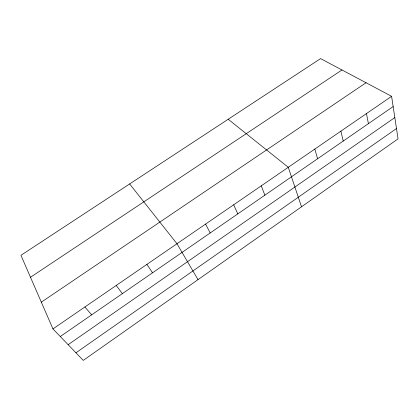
<?xml version="1.0" encoding="UTF-8"?>
<svg xmlns="http://www.w3.org/2000/svg" width="419" height="419" viewBox="0 0 419 419"><rect width="100%" height="100%" fill="white"/><g stroke="black" fill="none" stroke-linecap="round" stroke-linejoin="round"><path stroke-width="0.63" d="M75.954 352.798L396.484 128.549M68.145 344.69L394.824 117.566M60.284 336.53L393.153 106.557M52.951 328.915L391.603 96.323L398.05 138.867L83.266 360.392L52.951 328.915L20.95 255.307L320.577 58.608L391.603 96.323M41.319 302.162L366.033 82.747M30.493 277.258L341.983 69.973M228.203 119.253L288.277 167.286L301.512 206.803M84.91 306.965L91.651 314.863M129.644 183.951L176.975 243.727L198.009 279.641M116.22 285.459L122.385 293.625M146.907 264.384L152.516 272.811M205.598 224.071L210.181 232.969M233.682 204.786L237.783 213.9M261.236 185.858L264.871 195.186M314.821 149.059L317.581 158.77M340.883 131.157L343.224 141.056M366.468 113.586L368.411 123.652"/></g></svg>
